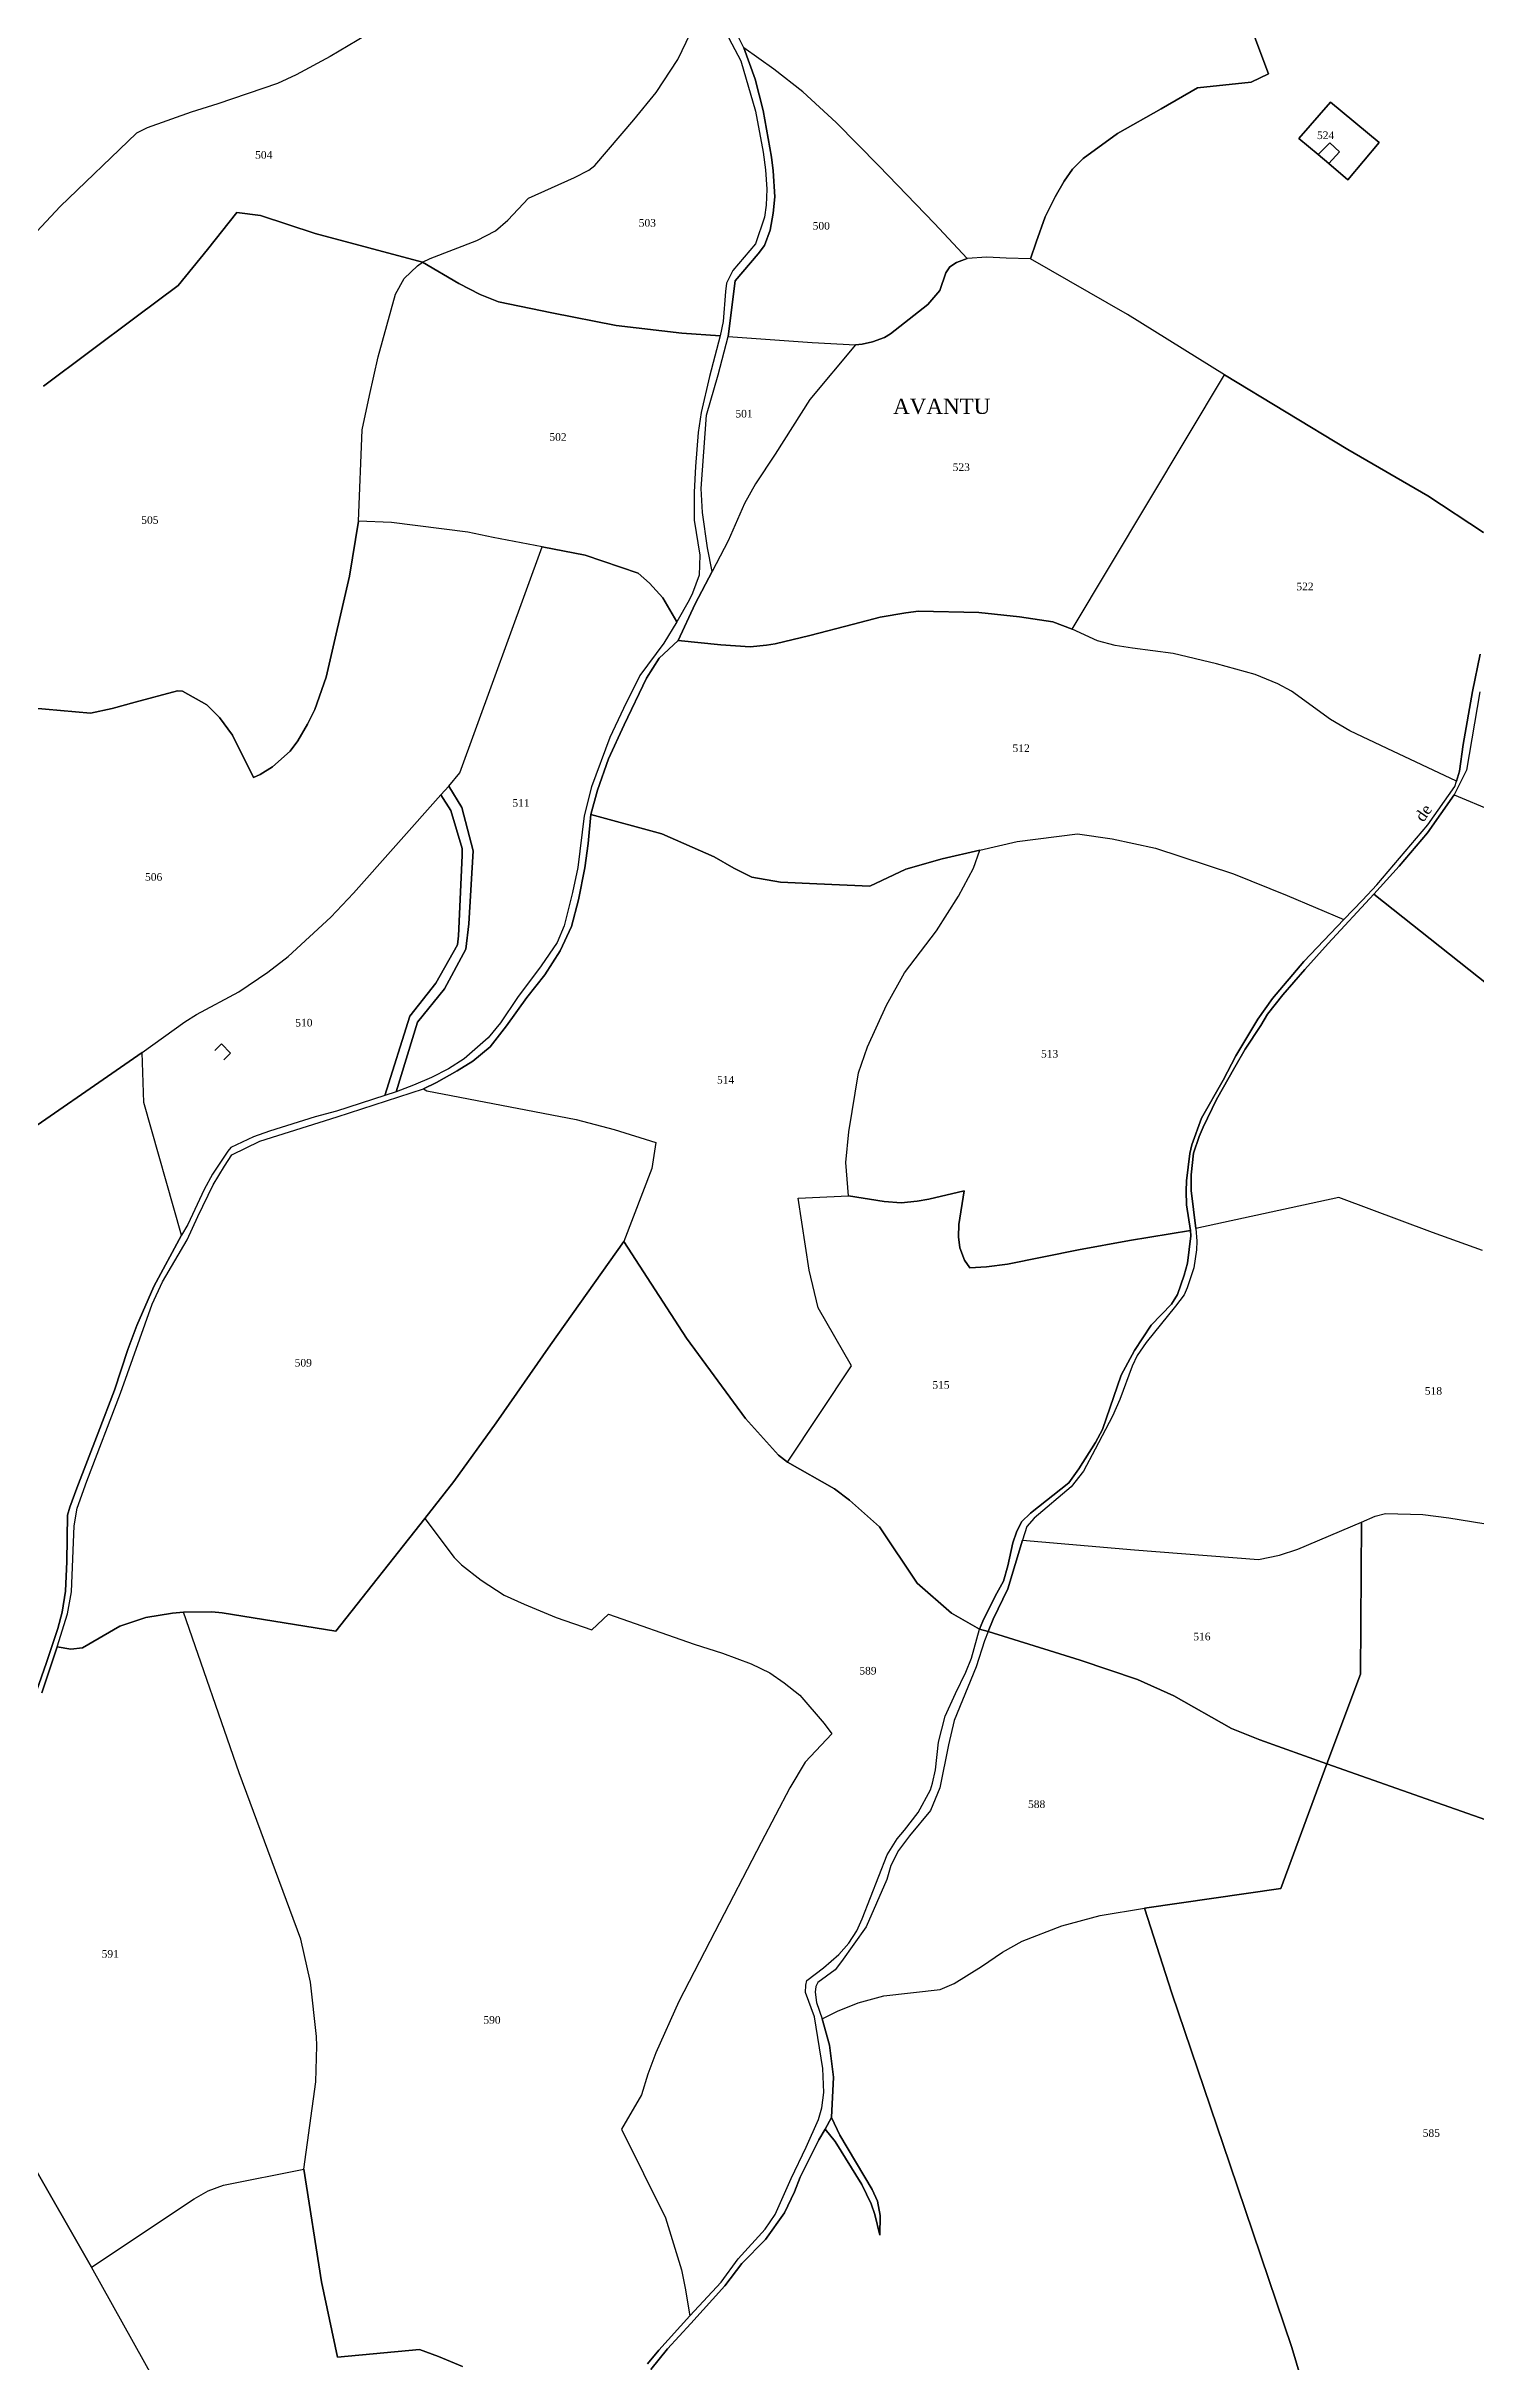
# Model space of a CAD drawing. Extents: x 1208104 to 1212743, y 6150498 to 6153217.
# Drawn here: x 1210622 to 1210997, y 6151159 to 6151766 of the extents above; entities that cross this region are included whole.
import ezdxf

# ---------------------------------------------------------------- set-up
doc = ezdxf.new("R2010")
doc.units = 0
doc.linetypes.add('CONTINU', pattern=[0])
for name, color, linetype in [('1LIEUDIT', 7, 'CONTINU'), ('1PARCELLE', 7, 'CONTINU'), ('1TRONFLUV', 7, 'CONTINU'), ('1TROUPARCELLE', 7, 'CONTINU'), ('3BATIDUR', 7, 'CONTINU'), ('3FISCLINE', 7, 'CONTINUOUS'), ('3LIEUDITTEX', 7, 'CONTINU'), ('3PARCELLETEX', 7, 'CONTINU'), ('3TRONFLUVTEX', 7, 'CONTINU')]:
    doc.layers.add(name, color=color, linetype=linetype)
doc.styles.get("Standard").update_dxf_attribs({"font": 'Times New Roman'})

msp = doc.modelspace()

# ---------------------------------------------------------------- linework, layer by layer
at = {"layer": '1LIEUDIT'}
for points in [[(1211010.81, 6151297.16), (1210988.41, 6151304.98), (1210957.9, 6151315.73), (1210940.36, 6151322.07), (1210932.92, 6151325), (1210917.84, 6151333.61), (1210908.26, 6151337.92), (1210893.26, 6151342.99), (1210869.14, 6151350.5), (1210866.88, 6151351.05), (1210859.51, 6151355.27), (1210850.49, 6151363.19), (1210840.63, 6151377.93), (1210832.77, 6151384.96), (1210828.87, 6151387.9), (1210816.52, 6151394.89), (1210814.13, 6151396.72), (1210805.52, 6151406.35), (1210790, 6151427.43), (1210773.55, 6151452.76), (1210754.36, 6151425.65), (1210740.14, 6151405.25), (1210728.99, 6151389.83), (1210721.41, 6151380.16), (1210698.05, 6151350.57), (1210668.27, 6151355.37), (1210665.57, 6151355.66), (1210658.17, 6151355.56), (1210655.29, 6151355.32), (1210648.3, 6151354.11), (1210641.43, 6151351.86), (1210631.67, 6151346.2), (1210628.59, 6151345.88), (1210625, 6151346.43), (1210621.01, 6151334.42)], [(1210621.01, 6151334.42), (1210625, 6151346.43), (1210628.59, 6151345.88), (1210631.67, 6151346.2), (1210641.43, 6151351.86), (1210648.3, 6151354.11), (1210655.29, 6151355.32), (1210658.17, 6151355.56), (1210665.57, 6151355.66), (1210668.27, 6151355.37), (1210698.05, 6151350.57), (1210721.41, 6151380.16), (1210728.99, 6151389.83), (1210740.14, 6151405.25), (1210754.36, 6151425.65), (1210773.55, 6151452.76), (1210790, 6151427.43), (1210805.52, 6151406.35), (1210814.13, 6151396.72), (1210816.52, 6151394.89), (1210828.87, 6151387.9), (1210832.77, 6151384.96), (1210840.63, 6151377.93), (1210850.49, 6151363.19), (1210859.51, 6151355.27), (1210866.88, 6151351.05), (1210866.88, 6151351.05), (1210869.14, 6151350.5), (1210893.26, 6151342.99), (1210908.26, 6151337.92), (1210917.84, 6151333.61), (1210932.92, 6151325), (1210940.36, 6151322.07), (1210957.9, 6151315.73), (1210945.87, 6151283.05), (1210910.08, 6151277.93), (1210917.3, 6151255.63), (1210932.48, 6151210.7), (1210948.77, 6151162.62), (1210962.11, 6151117.63)], [(1211010.81, 6151297.16), (1210988.41, 6151304.98), (1210957.9, 6151315.73), (1210945.87, 6151283.05), (1210910.08, 6151277.93), (1210917.3, 6151255.63), (1210932.48, 6151210.7), (1210948.77, 6151162.62), (1210962.11, 6151117.63)]]:
    msp.add_lwpolyline(points, dxfattribs=at)
at = {"layer": '1PARCELLE'}
for points in [[(1210939, 6151768.69), (1210942.61, 6151759.12), (1210938.05, 6151756.99), (1210924.01, 6151755.51), (1210914.46, 6151750), (1210903.07, 6151743.46), (1210894.02, 6151736.93), (1210891.25, 6151734.13), (1210889.04, 6151730.99), (1210886.69, 6151726.92), (1210884.04, 6151721.59), (1210881.66, 6151715), (1210880.26, 6151710.63), (1210873.86, 6151710.8), (1210868.8, 6151711.07), (1210863.6, 6151710.71), (1210855.03, 6151719.84), (1210840.42, 6151735.02), (1210829.28, 6151746.34), (1210820.5, 6151754.41), (1210812.92, 6151760.34), (1210805.07, 6151765.99), (1210799.28, 6151777.51)], [(1210797.89, 6151774.6), (1210804.31, 6151762.6), (1210808.12, 6151749.39), (1210810.13, 6151738.64), (1210810.74, 6151733.96), (1210811.12, 6151728.86), (1210810.93, 6151724.69), (1210810.44, 6151721.57), (1210808.15, 6151714.57), (1210802.17, 6151707.58), (1210800.47, 6151704.2), (1210800.22, 6151702.02), (1210799.67, 6151694.14), (1210798.89, 6151690.41), (1210788.84, 6151691.09), (1210771.55, 6151693.15), (1210754.75, 6151696.45), (1210740.77, 6151699.3), (1210735.94, 6151701.23), (1210730.34, 6151704.18), (1210720.84, 6151709.77), (1210720.84, 6151709.77), (1210722.79, 6151710.69), (1210735.06, 6151715.41), (1210739.9, 6151717.98), (1210743.19, 6151720.76), (1210748.56, 6151726.54), (1210760.68, 6151731.92), (1210764.4, 6151733.88), (1210766.02, 6151735.06), (1210776.2, 6151747.04), (1210782.05, 6151754.29), (1210787.72, 6151762.93), (1210791.08, 6151769.82)], [(1210706.06, 6151769.27), (1210696.61, 6151763.69), (1210687.66, 6151758.89), (1210682.79, 6151756.6), (1210667.15, 6151751.32), (1210660.12, 6151749.12), (1210648.6, 6151745.02), (1210645.78, 6151743.56), (1210625.79, 6151724.3), (1210611.15, 6151708.6)], [(1210706.06, 6151769.27), (1210696.61, 6151763.69), (1210687.66, 6151758.89), (1210682.79, 6151756.6), (1210667.15, 6151751.32), (1210660.12, 6151749.12), (1210648.6, 6151745.02), (1210645.78, 6151743.56), (1210625.79, 6151724.3), (1210611.15, 6151708.6)], [(1210621.45, 6151677.17), (1210645.75, 6151695.38), (1210656.76, 6151703.61), (1210664.4, 6151713.06), (1210672.08, 6151722.75), (1210678.34, 6151722.02), (1210692.69, 6151717.29), (1210720.84, 6151709.77), (1210720.84, 6151709.77), (1210722.79, 6151710.69), (1210735.06, 6151715.41), (1210739.9, 6151717.98), (1210743.19, 6151720.76), (1210748.56, 6151726.54), (1210760.68, 6151731.92), (1210764.4, 6151733.88), (1210766.02, 6151735.06), (1210776.2, 6151747.04), (1210782.05, 6151754.29), (1210787.72, 6151762.93), (1210791.08, 6151769.82)], [(1210998.98, 6151638.82), (1210984.39, 6151648.4), (1210963.41, 6151660.59), (1210931.08, 6151680.21), (1210905.64, 6151696.05), (1210880.26, 6151710.63), (1210881.66, 6151715), (1210884.04, 6151721.59), (1210886.69, 6151726.92), (1210889.04, 6151730.99), (1210891.25, 6151734.13), (1210894.02, 6151736.93), (1210903.07, 6151743.46), (1210914.46, 6151750), (1210924.01, 6151755.51), (1210938.05, 6151756.99), (1210942.61, 6151759.12), (1210939, 6151768.69)], [(1210606.15, 6151593.87), (1210633.77, 6151591.45), (1210639.45, 6151592.6), (1210645.46, 6151594.3), (1210656.55, 6151597.31), (1210657.88, 6151597.19), (1210664.27, 6151593.59), (1210667.58, 6151590.28), (1210670.98, 6151585.64), (1210676.49, 6151574.54), (1210678.22, 6151575.33), (1210681.44, 6151577.32), (1210686.1, 6151581.46), (1210688.11, 6151584.11), (1210690.69, 6151588.53), (1210692.56, 6151592.4), (1210695.5, 6151600.84), (1210701.62, 6151627.37), (1210703.98, 6151641.77), (1210704.96, 6151665.77), (1210706.9, 6151674.75), (1210709.16, 6151684.9), (1210713.74, 6151701.33), (1210715.98, 6151705.41), (1210719.45, 6151708.76), (1210720.84, 6151709.77), (1210720.84, 6151709.77), (1210692.69, 6151717.29), (1210678.34, 6151722.02), (1210672.08, 6151722.75), (1210664.4, 6151713.06), (1210656.76, 6151703.61), (1210645.75, 6151695.38), (1210621.45, 6151677.17)], [(1210998.15, 6151606.92), (1210996.08, 6151597.08), (1210993.69, 6151583.16), (1210992.69, 6151576.23), (1210991.88, 6151573.58), (1210991.88, 6151573.58), (1210973.7, 6151582.12), (1210963.91, 6151586.82), (1210958.87, 6151589.73), (1210948.63, 6151597.17), (1210945.07, 6151599.07), (1210939.14, 6151601.53), (1210929, 6151604.39), (1210917.63, 6151607.05), (1210906.92, 6151608.5), (1210902.46, 6151609.19), (1210897.82, 6151610.35), (1210891.14, 6151613.49), (1210931.08, 6151680.21), (1210963.41, 6151660.59), (1210984.39, 6151648.4), (1210998.98, 6151638.82)], [(1210610.65, 6151476.99), (1210647.28, 6151502.34), (1210658.48, 6151510.46), (1210661.56, 6151512.32), (1210672.66, 6151518.29), (1210680.22, 6151523.46), (1210685.57, 6151527.6), (1210696.75, 6151537.92), (1210702.7, 6151544.21), (1210725.57, 6151569.99), (1210727.67, 6151572.22), (1210727.67, 6151572.22), (1210730.6, 6151575.74), (1210752.18, 6151635.09), (1210739.34, 6151637.48), (1210732.72, 6151638.87), (1210712.66, 6151641.41), (1210703.98, 6151641.77), (1210701.62, 6151627.37), (1210695.5, 6151600.84), (1210692.56, 6151592.4), (1210690.69, 6151588.53), (1210688.11, 6151584.11), (1210686.1, 6151581.46), (1210681.44, 6151577.32), (1210678.22, 6151575.33), (1210676.49, 6151574.54), (1210670.98, 6151585.64), (1210667.58, 6151590.28), (1210664.27, 6151593.59), (1210657.88, 6151597.19), (1210656.55, 6151597.31), (1210645.46, 6151594.3), (1210639.45, 6151592.6), (1210633.77, 6151591.45), (1210606.15, 6151593.87)], [(1210998.03, 6151597.05), (1210994.52, 6151576.49), (1210991.32, 6151570.01), (1211001.35, 6151565.79)], [(1211015.02, 6151508.4), (1210970.27, 6151543.93), (1210976.9, 6151551.3), (1210984.35, 6151560.02), (1210991.32, 6151570.01), (1211001.35, 6151565.79)], [(1210998.76, 6151450.45), (1210985.6, 6151455.2), (1210961.06, 6151464.33), (1210923.61, 6151456.17), (1210922.32, 6151466.17), (1210922.34, 6151470.28), (1210922.99, 6151476.01), (1210924.48, 6151480.36), (1210925.48, 6151482.83), (1210928.98, 6151490.04), (1210933.83, 6151498.54), (1210936.53, 6151503.23), (1210940.6, 6151509.47), (1210942.36, 6151512.48), (1210946.39, 6151517.51), (1210952.19, 6151524.15), (1210958.3, 6151530.97), (1210970.27, 6151543.93), (1211015.02, 6151508.4)], [(1210619.57, 6151334.85), (1210622.21, 6151342.37), (1210625.18, 6151351.24), (1210626.35, 6151355.55), (1210627.2, 6151361.03), (1210627.54, 6151368.82), (1210627.76, 6151381.02), (1210628.33, 6151383.09), (1210630.17, 6151388.08), (1210635.76, 6151402.64), (1210640.07, 6151413.83), (1210643.58, 6151424.44), (1210645.88, 6151430.79), (1210650.32, 6151440.99), (1210657.64, 6151454.46), (1210647.69, 6151489.26), (1210647.28, 6151502.34), (1210610.65, 6151476.99)], [(1210998.76, 6151450.45), (1210985.6, 6151455.2), (1210961.06, 6151464.33), (1210923.61, 6151456.17), (1210923.82, 6151452.89), (1210923.77, 6151450.65), (1210923.05, 6151445.9), (1210921.31, 6151440.63), (1210920.5, 6151438.79), (1210918.28, 6151435.86), (1210910.58, 6151426.27), (1210908.19, 6151422.87), (1210906.85, 6151420.08), (1210903.62, 6151411.37), (1210901.74, 6151406.99), (1210897.21, 6151398.35), (1210894.09, 6151392.5), (1210890.85, 6151388.43), (1210881.18, 6151380.22), (1210879.25, 6151378.05), (1210878.12, 6151374.44), (1210907.49, 6151371.92), (1210940.01, 6151369.4), (1210945.5, 6151370.53), (1210950.35, 6151372.12), (1210967.04, 6151379.2), (1210970.63, 6151380.75), (1210973.29, 6151381.42), (1210983.13, 6151381.17), (1210989.92, 6151380.29), (1211002.34, 6151378.32)], [(1210731.28, 6151157.63), (1210725.02, 6151160.22), (1210720, 6151162.06), (1210698.47, 6151160.1), (1210694.33, 6151179.81), (1210689.72, 6151209.4), (1210689.72, 6151209.4), (1210692.83, 6151232.35), (1210693.13, 6151241.75), (1210693, 6151244.22), (1210691.47, 6151258.47), (1210688.86, 6151269.76), (1210672.71, 6151313.42), (1210658.17, 6151355.56), (1210665.57, 6151355.66), (1210668.27, 6151355.37), (1210698.05, 6151350.57), (1210721.41, 6151380.16), (1210729.14, 6151369.93), (1210731.02, 6151367.95), (1210736.19, 6151363.93), (1210742.19, 6151360.05), (1210747.45, 6151357.65), (1210755.87, 6151354.14), (1210765.18, 6151350.87), (1210769.6, 6151355), (1210792.05, 6151347.14), (1210799.43, 6151344.83), (1210806.96, 6151341.98), (1210811.83, 6151339.63), (1210815.61, 6151337.03), (1210819.7, 6151333.75), (1210826.09, 6151326.36), (1210828.1, 6151323.59), (1210821.15, 6151316.23), (1210817.08, 6151309.46), (1210809.59, 6151295.08), (1210797.47, 6151271.7), (1210787.98, 6151253.39), (1210781.94, 6151239.9), (1210779.92, 6151234.31), (1210778.2, 6151228.94), (1210772.96, 6151219.93), (1210784.55, 6151196.63), (1210788.68, 6151183), (1210789.67, 6151178.19), (1210790.91, 6151170.97), (1210782.73, 6151161.96), (1210779.82, 6151158.3)], [(1210584.93, 6151269.5), (1210634.03, 6151183.72), (1210634.03, 6151183.72), (1210660.93, 6151201.67), (1210664.56, 6151203.73), (1210668.64, 6151205.23), (1210689.72, 6151209.4), (1210692.83, 6151232.35), (1210693.13, 6151241.75), (1210693, 6151244.22), (1210691.47, 6151258.47), (1210688.86, 6151269.76), (1210672.71, 6151313.42), (1210658.17, 6151355.56), (1210655.29, 6151355.32), (1210648.3, 6151354.11), (1210641.43, 6151351.86), (1210631.67, 6151346.2), (1210628.59, 6151345.88), (1210625, 6151346.43), (1210621.01, 6151334.42)], [(1210962.11, 6151117.63), (1210948.77, 6151162.62), (1210932.48, 6151210.7), (1210917.3, 6151255.63), (1210910.08, 6151277.93), (1210945.87, 6151283.05), (1210957.9, 6151315.73), (1210957.9, 6151315.73), (1210988.41, 6151304.98), (1211010.81, 6151297.16), (1211038.6, 6151287.42), (1211049.48, 6151285.53), (1211065.97, 6151284.72), (1211066.72, 6151273.31), (1211062.28, 6151258.96), (1211051.43, 6151228.36), (1211038.91, 6151192.85), (1211038.2, 6151190.03), (1211039.51, 6151178.29), (1211034.29, 6151157.92)], [(1210780.68, 6151156.89), (1210785.02, 6151162.3), (1210791.14, 6151168.89), (1210800.06, 6151178.8), (1210804.51, 6151184.63), (1210810.75, 6151190.99), (1210815.69, 6151197.99), (1210818.33, 6151203.5), (1210819.84, 6151207.32), (1210824.73, 6151217.13), (1210826.37, 6151219.94), (1210828.97, 6151216.65), (1210835.98, 6151205.39), (1210838.4, 6151200.33), (1210839.41, 6151197.49), (1210840.67, 6151192.13), (1210840.84, 6151197.29), (1210840.09, 6151201.01), (1210838.71, 6151204.11), (1210830.2, 6151218.29), (1210828.03, 6151222.94), (1210828.56, 6151233.57), (1210827.49, 6151241.95), (1210825.55, 6151248.83), (1210825.55, 6151248.83), (1210829.64, 6151250.85), (1210835.04, 6151253.05), (1210841.72, 6151254.9), (1210856.55, 6151256.59), (1210860.17, 6151258.16), (1210867.34, 6151262.57), (1210872.88, 6151266.34), (1210878.01, 6151269.22), (1210888.43, 6151273.24), (1210898.45, 6151275.99), (1210910.08, 6151277.93), (1210917.3, 6151255.63), (1210932.48, 6151210.7), (1210948.77, 6151162.62), (1210962.11, 6151117.63)], [(1210664.1, 6151129.72), (1210634.03, 6151183.72), (1210584.93, 6151269.5), (1210582.71, 6151266.94), (1210580.07, 6151264.12), (1210579.03, 6151262.09), (1210577.49, 6151251.84), (1210576.36, 6151247.75), (1210575.3, 6151245.33), (1210572.19, 6151241.79), (1210567.15, 6151236.75), (1210564.59, 6151233.91), (1210562.72, 6151230.7), (1210562.55, 6151220.02), (1210561.94, 6151215.59), (1210559.16, 6151207.56), (1210553.58, 6151194.51), (1210551.49, 6151188.61), (1210549.77, 6151181.11), (1210548.27, 6151175.47), (1210545.68, 6151167.96), (1210543.52, 6151162.46), (1210539.55, 6151153.29)], [(1210664.1, 6151129.72), (1210634.03, 6151183.72), (1210634.03, 6151183.72), (1210660.93, 6151201.67), (1210664.56, 6151203.73), (1210668.64, 6151205.23), (1210689.72, 6151209.4), (1210694.33, 6151179.81), (1210698.47, 6151160.1), (1210720, 6151162.06), (1210725.02, 6151160.22), (1210731.28, 6151157.63)]]:
    msp.add_lwpolyline(points, dxfattribs=at)
for points in [[(1210800.96, 6151690.2), (1210823.01, 6151688.7), (1210834.36, 6151688.07), (1210836.07, 6151688.19), (1210838.81, 6151688.83), (1210841.92, 6151690), (1210843.55, 6151690.95), (1210853.34, 6151698.67), (1210856.42, 6151702.26), (1210858, 6151706.97), (1210859.05, 6151708.47), (1210860.8, 6151709.68), (1210863.6, 6151710.71), (1210855.03, 6151719.84), (1210840.42, 6151735.02), (1210829.28, 6151746.34), (1210820.5, 6151754.41), (1210812.92, 6151760.34), (1210805.07, 6151765.99), (1210808.04, 6151757.76), (1210810.15, 6151749.49), (1210812.28, 6151737.32), (1210812.77, 6151733.73), (1210813.15, 6151726.88), (1210812.77, 6151722.63), (1210811.95, 6151718.12), (1210810.43, 6151714.15), (1210808.78, 6151711.9), (1210802.75, 6151704.85), (1210800.96, 6151690.2)], [(1210971.66, 6151741.09), (1210958.86, 6151751.7), (1210950.6, 6151742.15), (1210955.63, 6151737.99), (1210958.43, 6151735.63), (1210963.38, 6151731.37), (1210971.66, 6151741.09)], [(1210720.84, 6151709.77), (1210730.34, 6151704.18), (1210735.94, 6151701.23), (1210740.77, 6151699.3), (1210754.75, 6151696.45), (1210771.55, 6151693.15), (1210788.84, 6151691.09), (1210798.89, 6151690.41), (1210796.06, 6151679.77), (1210793.85, 6151670.27), (1210793.12, 6151665.09), (1210792.37, 6151656.16), (1210792.03, 6151649.42), (1210792.07, 6151642.08), (1210793.52, 6151632.88), (1210793.32, 6151627.63), (1210791.63, 6151622.86), (1210790.73, 6151621.05), (1210787.52, 6151615.39), (1210783.8, 6151621.66), (1210780.28, 6151625.52), (1210777.38, 6151628.13), (1210763.41, 6151632.85), (1210752.18, 6151635.09), (1210739.34, 6151637.48), (1210732.72, 6151638.87), (1210712.66, 6151641.41), (1210703.98, 6151641.77), (1210704.96, 6151665.77), (1210706.9, 6151674.75), (1210709.16, 6151684.9), (1210713.74, 6151701.33), (1210715.98, 6151705.41), (1210719.45, 6151708.76), (1210720.84, 6151709.77)], [(1210891.14, 6151613.49), (1210931.08, 6151680.21), (1210905.64, 6151696.05), (1210880.26, 6151710.63), (1210873.86, 6151710.8), (1210868.8, 6151711.07), (1210863.6, 6151710.71), (1210860.8, 6151709.68), (1210859.05, 6151708.47), (1210858, 6151706.97), (1210856.42, 6151702.26), (1210853.34, 6151698.67), (1210843.55, 6151690.95), (1210841.92, 6151690), (1210838.81, 6151688.83), (1210836.07, 6151688.19), (1210834.36, 6151688.07), (1210822.33, 6151673.69), (1210813.26, 6151659.36), (1210808.07, 6151651.56), (1210805.25, 6151646.39), (1210800.91, 6151636.6), (1210796.71, 6151628.62), (1210792.29, 6151620.09), (1210787.86, 6151610.47), (1210799.05, 6151609.31), (1210806.74, 6151608.85), (1210810.98, 6151609.21), (1210813.31, 6151609.63), (1210822.35, 6151611.79), (1210833.79, 6151614.79), (1210840.78, 6151616.56), (1210847.5, 6151617.76), (1210850.82, 6151618.18), (1210866.63, 6151617.82), (1210877.29, 6151616.71), (1210886.06, 6151615.36), (1210891.14, 6151613.49)], [(1210800.96, 6151690.2), (1210823.01, 6151688.7), (1210834.36, 6151688.07), (1210822.33, 6151673.69), (1210813.26, 6151659.36), (1210808.07, 6151651.56), (1210805.25, 6151646.39), (1210800.91, 6151636.6), (1210796.71, 6151628.62), (1210795.5, 6151634.77), (1210794.22, 6151644.02), (1210793.85, 6151650.35), (1210795.25, 6151669.61), (1210798.32, 6151680.2), (1210800.96, 6151690.2)], [(1210727.67, 6151572.22), (1210730.6, 6151575.74), (1210752.18, 6151635.09), (1210763.41, 6151632.85), (1210777.38, 6151628.13), (1210780.28, 6151625.52), (1210783.8, 6151621.66), (1210787.52, 6151615.39), (1210784.04, 6151609.75), (1210777.76, 6151601.27), (1210773.54, 6151592.62), (1210769.95, 6151585.07), (1210765.08, 6151572.1), (1210763.21, 6151564.44), (1210761.49, 6151550.93), (1210760.15, 6151544.34), (1210757.94, 6151535.61), (1210756.13, 6151531.22), (1210751.94, 6151525.15), (1210745.74, 6151516.83), (1210741.26, 6151510.18), (1210737.99, 6151506.27), (1210731.71, 6151500.72), (1210727.6, 6151498.07), (1210723.17, 6151495.79), (1210718.48, 6151493.83), (1210713.88, 6151492.08), (1210719.47, 6151510.3), (1210726.59, 6151519.12), (1210732.12, 6151529.46), (1210732.91, 6151536.16), (1210734.08, 6151555.31), (1210731.08, 6151566.69), (1210727.67, 6151572.22)], [(1210991.88, 6151573.58), (1210973.7, 6151582.12), (1210963.91, 6151586.82), (1210958.87, 6151589.73), (1210948.63, 6151597.17), (1210945.07, 6151599.07), (1210939.14, 6151601.53), (1210929, 6151604.39), (1210917.63, 6151607.05), (1210906.92, 6151608.5), (1210902.46, 6151609.19), (1210897.82, 6151610.35), (1210891.14, 6151613.49), (1210886.06, 6151615.36), (1210877.29, 6151616.71), (1210866.63, 6151617.82), (1210850.82, 6151618.18), (1210847.5, 6151617.76), (1210840.78, 6151616.56), (1210833.79, 6151614.79), (1210822.35, 6151611.79), (1210813.31, 6151609.63), (1210810.98, 6151609.21), (1210806.74, 6151608.85), (1210799.05, 6151609.31), (1210787.86, 6151610.47), (1210782.83, 6151605.84), (1210779.53, 6151600.62), (1210773.66, 6151588.37), (1210769.58, 6151579.44), (1210766.66, 6151571.21), (1210764.94, 6151564.79), (1210783.52, 6151559.71), (1210797.3, 6151553.72), (1210802.44, 6151550.73), (1210807.13, 6151548.4), (1210814.71, 6151547.09), (1210824.18, 6151546.6), (1210838.11, 6151546.03), (1210847.49, 6151550.49), (1210857.07, 6151553.2), (1210866.95, 6151555.51), (1210876.74, 6151557.76), (1210892.52, 6151559.77), (1210901.66, 6151558.48), (1210913, 6151555.97), (1210933.44, 6151549.25), (1210947.53, 6151543.55), (1210962.39, 6151537.32), (1210967.23, 6151542.34), (1210970.99, 6151546.39), (1210984.41, 6151562.11), (1210991.45, 6151572.2), (1210991.88, 6151573.58)], [(1210657.64, 6151454.46), (1210647.69, 6151489.26), (1210647.28, 6151502.34), (1210658.48, 6151510.46), (1210661.56, 6151512.32), (1210672.66, 6151518.29), (1210680.22, 6151523.46), (1210685.57, 6151527.6), (1210696.75, 6151537.92), (1210702.7, 6151544.21), (1210725.57, 6151569.99), (1210728.22, 6151565.87), (1210731.17, 6151555.91), (1210731.17, 6151554.06), (1210730.27, 6151532.99), (1210730, 6151530.6), (1210724.32, 6151520.56), (1210717.45, 6151511.88), (1210710.94, 6151491.12), (1210698.21, 6151487), (1210692.65, 6151485.53), (1210680.71, 6151481.76), (1210676.49, 6151480.3), (1210670.58, 6151477.44), (1210669.72, 6151476.48), (1210665.71, 6151470.49), (1210663.52, 6151466.47), (1210659.24, 6151457.27), (1210657.64, 6151454.46)], [(1210866.95, 6151555.51), (1210857.07, 6151553.2), (1210847.49, 6151550.49), (1210838.11, 6151546.03), (1210824.18, 6151546.6), (1210814.71, 6151547.09), (1210807.13, 6151548.4), (1210802.44, 6151550.73), (1210797.3, 6151553.72), (1210783.52, 6151559.71), (1210764.94, 6151564.79), (1210764.22, 6151557.22), (1210763.4, 6151550.79), (1210761.73, 6151542.48), (1210759.85, 6151535.42), (1210756.93, 6151529.03), (1210752.87, 6151522.75), (1210748.16, 6151516.83), (1210742.83, 6151509.41), (1210738.5, 6151503.84), (1210734.03, 6151500.09), (1210729.87, 6151497.56), (1210724.45, 6151494.52), (1210721.06, 6151492.83), (1210721.9, 6151492.34), (1210761.06, 6151484.77), (1210771.04, 6151482.21), (1210781.94, 6151478.81), (1210780.96, 6151471.93), (1210773.55, 6151452.76), (1210790, 6151427.43), (1210805.52, 6151406.35), (1210814.13, 6151396.72), (1210816.52, 6151394.89), (1210833.27, 6151420.14), (1210824.58, 6151435.37), (1210822.19, 6151445.27), (1210819.27, 6151464.17), (1210832.5, 6151464.81), (1210831.84, 6151473.5), (1210832.58, 6151481.53), (1210835.14, 6151497.07), (1210837.49, 6151503.84), (1210842.43, 6151514.82), (1210847.2, 6151523.32), (1210855.57, 6151534.34), (1210861.38, 6151543.36), (1210865.28, 6151550.78), (1210866.95, 6151555.51)], [(1210866.95, 6151555.51), (1210876.74, 6151557.76), (1210892.52, 6151559.77), (1210901.66, 6151558.48), (1210913, 6151555.97), (1210933.44, 6151549.25), (1210947.53, 6151543.55), (1210962.39, 6151537.32), (1210951.89, 6151526.24), (1210943.69, 6151516.55), (1210939.84, 6151511.09), (1210934.04, 6151501.49), (1210930.73, 6151495.16), (1210925.07, 6151485.13), (1210922.49, 6151478.19), (1210921.97, 6151475.86), (1210921.1, 6151468.68), (1210921.01, 6151465.97), (1210921.16, 6151462.41), (1210922.17, 6151455.67), (1210906.18, 6151453.03), (1210892.8, 6151450.6), (1210874.15, 6151446.86), (1210868.71, 6151446.15), (1210864.34, 6151445.87), (1210862.92, 6151447.89), (1210861.71, 6151451.14), (1210861.36, 6151454.05), (1210861.42, 6151457.23), (1210862.83, 6151466.08), (1210853.52, 6151463.93), (1210850.48, 6151463.35), (1210846.28, 6151462.96), (1210841.85, 6151463.31), (1210832.5, 6151464.81), (1210831.84, 6151473.5), (1210832.58, 6151481.53), (1210835.14, 6151497.07), (1210837.49, 6151503.84), (1210842.43, 6151514.82), (1210847.2, 6151523.32), (1210855.57, 6151534.34), (1210861.38, 6151543.36), (1210865.28, 6151550.78), (1210866.95, 6151555.51)], [(1210658.17, 6151355.56), (1210655.29, 6151355.32), (1210648.3, 6151354.11), (1210641.43, 6151351.86), (1210631.67, 6151346.2), (1210628.59, 6151345.88), (1210625, 6151346.43), (1210627.75, 6151355.14), (1210628.79, 6151360.91), (1210629.45, 6151378.2), (1210630.26, 6151382.86), (1210632.75, 6151389.89), (1210641.6, 6151413.03), (1210649.93, 6151436.38), (1210652.6, 6151442.2), (1210659.08, 6151453.27), (1210661.92, 6151459.35), (1210665.89, 6151467.66), (1210668.89, 6151472.58), (1210670.82, 6151475.56), (1210678.15, 6151479.14), (1210698.46, 6151485.51), (1210721.06, 6151492.83), (1210721.9, 6151492.34), (1210761.06, 6151484.77), (1210771.04, 6151482.21), (1210781.94, 6151478.81), (1210780.96, 6151471.93), (1210773.55, 6151452.76), (1210754.36, 6151425.65), (1210740.14, 6151405.25), (1210728.99, 6151389.83), (1210721.41, 6151380.16), (1210698.05, 6151350.57), (1210668.27, 6151355.37), (1210665.57, 6151355.66), (1210658.17, 6151355.56)], [(1210832.5, 6151464.81), (1210841.85, 6151463.31), (1210846.28, 6151462.96), (1210850.48, 6151463.35), (1210853.52, 6151463.93), (1210862.83, 6151466.08), (1210861.42, 6151457.23), (1210861.36, 6151454.05), (1210861.71, 6151451.14), (1210862.92, 6151447.89), (1210864.34, 6151445.87), (1210868.71, 6151446.15), (1210874.15, 6151446.86), (1210892.8, 6151450.6), (1210906.18, 6151453.03), (1210922.17, 6151455.67), (1210922.29, 6151454.32), (1210921.41, 6151447.1), (1210920.51, 6151444), (1210918.8, 6151438.88), (1210917.2, 6151436.39), (1210911.89, 6151430.86), (1210907.5, 6151424.22), (1210903.99, 6151417.77), (1210899.13, 6151403.5), (1210897.23, 6151400.03), (1210892.86, 6151393.17), (1210890.24, 6151389.46), (1210880.25, 6151381.5), (1210877.88, 6151379.23), (1210876.52, 6151376.54), (1210875.59, 6151373.72), (1210874.29, 6151367.71), (1210873.11, 6151363.68), (1210870.92, 6151359.72), (1210867.73, 6151353.21), (1210866.88, 6151351.05), (1210859.51, 6151355.27), (1210850.49, 6151363.19), (1210840.63, 6151377.93), (1210832.77, 6151384.96), (1210828.87, 6151387.9), (1210816.52, 6151394.89), (1210833.27, 6151420.14), (1210824.58, 6151435.37), (1210822.19, 6151445.27), (1210819.27, 6151464.17), (1210832.5, 6151464.81)], [(1210816.52, 6151394.89), (1210814.13, 6151396.72), (1210805.52, 6151406.35), (1210790, 6151427.43), (1210773.55, 6151452.76), (1210754.36, 6151425.65), (1210740.14, 6151405.25), (1210728.99, 6151389.83), (1210721.41, 6151380.16), (1210729.14, 6151369.93), (1210731.02, 6151367.95), (1210736.19, 6151363.93), (1210742.19, 6151360.05), (1210747.45, 6151357.65), (1210755.87, 6151354.14), (1210765.18, 6151350.87), (1210769.6, 6151355), (1210792.05, 6151347.14), (1210799.43, 6151344.83), (1210806.96, 6151341.98), (1210811.83, 6151339.63), (1210815.61, 6151337.03), (1210819.7, 6151333.75), (1210826.09, 6151326.36), (1210828.1, 6151323.59), (1210821.15, 6151316.23), (1210817.08, 6151309.46), (1210809.59, 6151295.08), (1210797.47, 6151271.7), (1210787.98, 6151253.39), (1210781.94, 6151239.9), (1210779.92, 6151234.31), (1210778.2, 6151228.94), (1210772.96, 6151219.93), (1210784.55, 6151196.63), (1210788.68, 6151183), (1210789.67, 6151178.19), (1210790.91, 6151170.97), (1210799.11, 6151179.74), (1210803.56, 6151185.92), (1210810.61, 6151193.63), (1210813.27, 6151197.54), (1210817.48, 6151206.98), (1210821.4, 6151215.2), (1210824.65, 6151222.47), (1210825.52, 6151225.48), (1210826.05, 6151229.55), (1210825.73, 6151235.79), (1210823.56, 6151249.39), (1210821.26, 6151255.74), (1210821.31, 6151257.73), (1210821.58, 6151258.88), (1210825.98, 6151262.24), (1210830, 6151265.69), (1210832.58, 6151268.71), (1210834.66, 6151271.98), (1210836.1, 6151275.13), (1210842.62, 6151291.91), (1210845.24, 6151296.11), (1210847.22, 6151298.39), (1210850.76, 6151303.01), (1210853.98, 6151308.95), (1210854.54, 6151310.65), (1210855.35, 6151314.18), (1210856.11, 6151321.46), (1210857.84, 6151328.23), (1210860.55, 6151334.2), (1210863.26, 6151339.78), (1210864.78, 6151343.52), (1210866.88, 6151351.05), (1210859.51, 6151355.27), (1210850.49, 6151363.19), (1210840.63, 6151377.93), (1210832.77, 6151384.96), (1210828.87, 6151387.9), (1210816.52, 6151394.89)], [(1210967.04, 6151379.2), (1210970.63, 6151380.75), (1210973.29, 6151381.42), (1210983.13, 6151381.17), (1210989.92, 6151380.29), (1211002.34, 6151378.32), (1211014.1, 6151376.56), (1211028.05, 6151374.93), (1211055.24, 6151372.08), (1211070.02, 6151370.53), (1211066.37, 6151295.83), (1211065.97, 6151284.72), (1211049.48, 6151285.53), (1211038.6, 6151287.42), (1211010.81, 6151297.16), (1210988.41, 6151304.98), (1210957.9, 6151315.73), (1210966.71, 6151339.29), (1210967.04, 6151379.2)], [(1210878.12, 6151374.44), (1210907.49, 6151371.92), (1210940.01, 6151369.4), (1210945.5, 6151370.53), (1210950.35, 6151372.12), (1210967.04, 6151379.2), (1210966.71, 6151339.29), (1210957.9, 6151315.73), (1210940.36, 6151322.07), (1210932.92, 6151325), (1210917.84, 6151333.61), (1210908.26, 6151337.92), (1210893.26, 6151342.99), (1210869.14, 6151350.5), (1210870.42, 6151353.7), (1210874.26, 6151361.67), (1210878.12, 6151374.44)], [(1210957.9, 6151315.73), (1210940.36, 6151322.07), (1210932.92, 6151325), (1210917.84, 6151333.61), (1210908.26, 6151337.92), (1210893.26, 6151342.99), (1210869.14, 6151350.5), (1210868.19, 6151348.04), (1210865.94, 6151341.22), (1210860.2, 6151327.12), (1210858.75, 6151320.73), (1210856.48, 6151309.42), (1210853.96, 6151303.52), (1210848.48, 6151296.89), (1210845.64, 6151293.03), (1210843.62, 6151289.05), (1210842.56, 6151285.4), (1210837.17, 6151273.01), (1210830.7, 6151263.86), (1210829.01, 6151261.68), (1210824.49, 6151258.41), (1210823.91, 6151257.32), (1210823.72, 6151255.86), (1210824.14, 6151253.17), (1210825.55, 6151248.83), (1210829.64, 6151250.85), (1210835.04, 6151253.05), (1210841.72, 6151254.9), (1210856.55, 6151256.59), (1210860.17, 6151258.16), (1210867.34, 6151262.57), (1210872.88, 6151266.34), (1210878.01, 6151269.22), (1210888.43, 6151273.24), (1210898.45, 6151275.99), (1210910.08, 6151277.93), (1210945.87, 6151283.05), (1210957.9, 6151315.73)]]:
    msp.add_lwpolyline(points, close=True, dxfattribs=at)
at = {"layer": '1TRONFLUV'}
for points in [[(1210621.01, 6151334.42), (1210625, 6151346.43), (1210627.75, 6151355.14), (1210628.79, 6151360.91), (1210629.45, 6151378.2), (1210630.26, 6151382.86), (1210632.75, 6151389.89), (1210641.6, 6151413.03), (1210649.93, 6151436.38), (1210652.6, 6151442.2), (1210659.08, 6151453.27), (1210661.92, 6151459.35), (1210665.89, 6151467.66), (1210668.89, 6151472.58), (1210670.82, 6151475.56), (1210678.15, 6151479.14), (1210698.46, 6151485.51), (1210721.06, 6151492.83), (1210724.45, 6151494.52), (1210729.87, 6151497.56), (1210734.03, 6151500.09), (1210738.5, 6151503.84), (1210742.83, 6151509.41), (1210748.16, 6151516.83), (1210752.87, 6151522.75), (1210756.93, 6151529.03), (1210759.85, 6151535.42), (1210761.73, 6151542.48), (1210763.4, 6151550.79), (1210764.22, 6151557.22), (1210764.94, 6151564.79), (1210766.66, 6151571.21), (1210769.58, 6151579.44), (1210773.66, 6151588.37), (1210779.53, 6151600.62), (1210782.83, 6151605.84), (1210787.86, 6151610.47), (1210792.29, 6151620.09), (1210796.71, 6151628.62), (1210795.5, 6151634.77), (1210794.22, 6151644.02), (1210793.85, 6151650.35), (1210795.25, 6151669.61), (1210798.32, 6151680.2), (1210800.96, 6151690.2), (1210802.75, 6151704.85), (1210808.78, 6151711.9), (1210810.43, 6151714.15), (1210811.95, 6151718.12), (1210812.77, 6151722.63), (1210813.15, 6151726.88), (1210812.77, 6151733.73), (1210812.28, 6151737.32), (1210810.15, 6151749.49), (1210808.04, 6151757.76), (1210805.07, 6151765.99), (1210799.28, 6151777.51)], [(1210797.89, 6151774.6), (1210804.31, 6151762.6), (1210808.12, 6151749.39), (1210810.13, 6151738.64), (1210810.74, 6151733.96), (1210811.12, 6151728.86), (1210810.93, 6151724.69), (1210810.44, 6151721.57), (1210808.15, 6151714.57), (1210802.17, 6151707.58), (1210800.47, 6151704.2), (1210800.22, 6151702.02), (1210799.67, 6151694.14), (1210798.89, 6151690.41), (1210796.06, 6151679.77), (1210793.85, 6151670.27), (1210793.12, 6151665.09), (1210792.37, 6151656.16), (1210792.03, 6151649.42), (1210792.07, 6151642.08), (1210793.52, 6151632.88), (1210793.32, 6151627.63), (1210791.63, 6151622.86), (1210790.73, 6151621.05), (1210787.52, 6151615.39), (1210784.04, 6151609.75), (1210777.76, 6151601.27), (1210773.54, 6151592.62), (1210769.95, 6151585.07), (1210765.08, 6151572.1), (1210763.21, 6151564.44), (1210761.49, 6151550.93), (1210760.15, 6151544.34), (1210757.94, 6151535.61), (1210756.13, 6151531.22), (1210751.94, 6151525.15), (1210745.74, 6151516.83), (1210741.26, 6151510.18), (1210737.99, 6151506.27), (1210731.71, 6151500.72), (1210727.6, 6151498.07), (1210723.17, 6151495.79), (1210718.48, 6151493.83), (1210713.88, 6151492.08), (1210713.88, 6151492.08), (1210710.94, 6151491.12), (1210698.21, 6151487), (1210692.65, 6151485.53), (1210680.71, 6151481.76), (1210676.49, 6151480.3), (1210670.58, 6151477.44), (1210669.72, 6151476.48), (1210665.71, 6151470.49), (1210663.52, 6151466.47), (1210659.24, 6151457.27), (1210657.64, 6151454.46), (1210650.32, 6151440.99), (1210645.88, 6151430.79), (1210643.58, 6151424.44), (1210640.07, 6151413.83), (1210635.76, 6151402.64), (1210630.17, 6151388.08), (1210628.33, 6151383.09), (1210627.76, 6151381.02), (1210627.54, 6151368.82), (1210627.2, 6151361.03), (1210626.35, 6151355.55), (1210625.18, 6151351.24), (1210622.21, 6151342.37), (1210619.57, 6151334.85)], [(1210779.82, 6151158.3), (1210782.73, 6151161.96), (1210790.91, 6151170.97), (1210799.11, 6151179.74), (1210803.56, 6151185.92), (1210810.61, 6151193.63), (1210813.27, 6151197.54), (1210817.48, 6151206.98), (1210821.4, 6151215.2), (1210824.65, 6151222.47), (1210825.52, 6151225.48), (1210826.05, 6151229.55), (1210825.73, 6151235.79), (1210823.56, 6151249.39), (1210821.26, 6151255.74), (1210821.31, 6151257.73), (1210821.58, 6151258.88), (1210825.98, 6151262.24), (1210830, 6151265.69), (1210832.58, 6151268.71), (1210834.66, 6151271.98), (1210836.1, 6151275.13), (1210842.62, 6151291.91), (1210845.24, 6151296.11), (1210847.22, 6151298.39), (1210850.76, 6151303.01), (1210853.98, 6151308.95), (1210854.54, 6151310.65), (1210855.35, 6151314.18), (1210856.11, 6151321.46), (1210857.84, 6151328.23), (1210860.55, 6151334.2), (1210863.26, 6151339.78), (1210864.78, 6151343.52), (1210866.88, 6151351.05), (1210867.73, 6151353.21), (1210870.92, 6151359.72), (1210873.11, 6151363.68), (1210874.29, 6151367.71), (1210875.59, 6151373.72), (1210876.52, 6151376.54), (1210877.88, 6151379.23), (1210880.25, 6151381.5), (1210890.24, 6151389.46), (1210892.86, 6151393.17), (1210897.23, 6151400.03), (1210899.13, 6151403.5), (1210903.99, 6151417.77), (1210907.5, 6151424.22), (1210911.89, 6151430.86), (1210917.2, 6151436.39), (1210918.8, 6151438.88), (1210920.51, 6151444), (1210921.41, 6151447.1), (1210922.29, 6151454.32), (1210922.17, 6151455.67), (1210921.16, 6151462.41), (1210921.01, 6151465.97), (1210921.1, 6151468.68), (1210921.97, 6151475.86), (1210922.49, 6151478.19), (1210925.07, 6151485.13), (1210930.73, 6151495.16), (1210934.04, 6151501.49), (1210939.84, 6151511.09), (1210943.69, 6151516.55), (1210951.89, 6151526.24), (1210962.39, 6151537.32), (1210967.23, 6151542.34), (1210970.99, 6151546.39), (1210984.41, 6151562.11), (1210991.45, 6151572.2), (1210991.88, 6151573.58), (1210992.69, 6151576.23), (1210993.69, 6151583.16), (1210996.08, 6151597.08), (1210998.15, 6151606.92)], [(1210998.03, 6151597.05), (1210994.52, 6151576.49), (1210991.32, 6151570.01), (1210984.35, 6151560.02), (1210976.9, 6151551.3), (1210970.27, 6151543.93), (1210958.3, 6151530.97), (1210952.19, 6151524.15), (1210946.39, 6151517.51), (1210942.36, 6151512.48), (1210940.6, 6151509.47), (1210936.53, 6151503.23), (1210933.83, 6151498.54), (1210928.98, 6151490.04), (1210925.48, 6151482.83), (1210924.48, 6151480.36), (1210922.99, 6151476.01), (1210922.34, 6151470.28), (1210922.32, 6151466.17), (1210923.61, 6151456.17), (1210923.82, 6151452.89), (1210923.77, 6151450.65), (1210923.05, 6151445.9), (1210921.31, 6151440.63), (1210920.5, 6151438.79), (1210918.28, 6151435.86), (1210910.58, 6151426.27), (1210908.19, 6151422.87), (1210906.85, 6151420.08), (1210903.62, 6151411.37), (1210901.74, 6151406.99), (1210897.21, 6151398.35), (1210894.09, 6151392.5), (1210890.85, 6151388.43), (1210881.18, 6151380.22), (1210879.25, 6151378.05), (1210878.12, 6151374.44), (1210874.26, 6151361.67), (1210870.42, 6151353.7), (1210869.14, 6151350.5), (1210868.19, 6151348.04), (1210865.94, 6151341.22), (1210860.2, 6151327.12), (1210858.75, 6151320.73), (1210856.48, 6151309.42), (1210853.96, 6151303.52), (1210848.48, 6151296.89), (1210845.64, 6151293.03), (1210843.62, 6151289.05), (1210842.56, 6151285.4), (1210837.17, 6151273.01), (1210830.7, 6151263.86), (1210829.01, 6151261.68), (1210824.49, 6151258.41), (1210823.91, 6151257.32), (1210823.72, 6151255.86), (1210824.14, 6151253.17), (1210825.55, 6151248.83), (1210827.49, 6151241.95), (1210828.56, 6151233.57), (1210828.03, 6151222.94), (1210826.37, 6151219.94), (1210824.73, 6151217.13), (1210819.84, 6151207.32), (1210818.33, 6151203.5), (1210815.69, 6151197.99), (1210810.75, 6151190.99), (1210804.51, 6151184.63), (1210800.06, 6151178.8), (1210791.14, 6151168.89), (1210785.02, 6151162.3), (1210780.68, 6151156.89)]]:
    msp.add_lwpolyline(points, dxfattribs=at)
for points in [[(1210713.88, 6151492.08), (1210710.94, 6151491.12), (1210717.45, 6151511.88), (1210724.32, 6151520.56), (1210730, 6151530.6), (1210730.27, 6151532.99), (1210731.17, 6151554.06), (1210731.17, 6151555.91), (1210728.22, 6151565.87), (1210725.57, 6151569.99), (1210727.67, 6151572.22), (1210731.08, 6151566.69), (1210734.08, 6151555.31), (1210732.91, 6151536.16), (1210732.12, 6151529.46), (1210726.59, 6151519.12), (1210719.47, 6151510.3), (1210713.88, 6151492.08)], [(1210828.03, 6151222.94), (1210830.2, 6151218.29), (1210838.71, 6151204.11), (1210840.09, 6151201.01), (1210840.84, 6151197.29), (1210840.67, 6151192.13), (1210839.41, 6151197.49), (1210838.4, 6151200.33), (1210835.98, 6151205.39), (1210828.97, 6151216.65), (1210826.37, 6151219.94), (1210828.03, 6151222.94)]]:
    msp.add_lwpolyline(points, close=True, dxfattribs=at)
at = {"layer": '1TROUPARCELLE'}
msp.add_lwpolyline([(1210958.43, 6151735.63), (1210955.63, 6151737.99), (1210950.6, 6151742.15), (1210958.86, 6151751.7), (1210971.66, 6151741.09), (1210963.38, 6151731.37), (1210958.43, 6151735.63)], close=True, dxfattribs=at)
at = {"layer": '3BATIDUR'}
msp.add_lwpolyline([(1210955.63, 6151737.99), (1210958.43, 6151735.63), (1210961.27, 6151738.7), (1210958.74, 6151741.02), (1210955.63, 6151737.99)], close=True, dxfattribs=at)
at = {"layer": '3FISCLINE'}
msp.add_lwpolyline([(1210666.32, 6151502.91), (1210668.08, 6151504.7), (1210670.49, 6151502.25), (1210668.75, 6151500.47)], dxfattribs=at)

# ---------------------------------------------------------------- texts
at = {"layer": '3LIEUDITTEX'}
msp.add_text('AVANTU', height=4, dxfattribs=at).set_placement((1210844.19, 6151669.92))
at = {"layer": '3PARCELLETEX'}
for s, p in [('524', (1210955.33, 6151742.03)), ('504', (1210676.91, 6151736.88)), ('503', (1210777.49, 6151719.05)), ('500', (1210823.09, 6151718.28)), ('501', (1210802.84, 6151668.99)), ('502', (1210754.06, 6151662.88)), ('523', (1210859.8, 6151654.96)), ('505', (1210647.05, 6151641.08)), ('522', (1210949.92, 6151623.65)), ('512', (1210875.5, 6151581.23)), ('511', (1210744.35, 6151566.86)), ('506', (1210648.04, 6151547.44)), ('510', (1210687.43, 6151509.21)), ('513', (1210882.96, 6151501.05)), ('514', (1210798, 6151494.23)), ('509', (1210687.27, 6151419.98)), ('515', (1210854.48, 6151414.18)), ('518', (1210983.61, 6151412.59)), ('516', (1210922.9, 6151348.17)), ('589', (1210835.33, 6151339.19)), ('588', (1210879.56, 6151304.17)), ('591', (1210636.66, 6151264.9)), ('590', (1210736.75, 6151247.57)), ('585', (1210983.05, 6151217.89))]:
    msp.add_text(s, height=2, dxfattribs=at).set_placement(p)
at = {"layer": '3TRONFLUVTEX'}
msp.add_text('de', height=3, rotation=55.1, dxfattribs=at).set_placement((1210983.23, 6151562.65))

doc.saveas('drawing.dxf')
